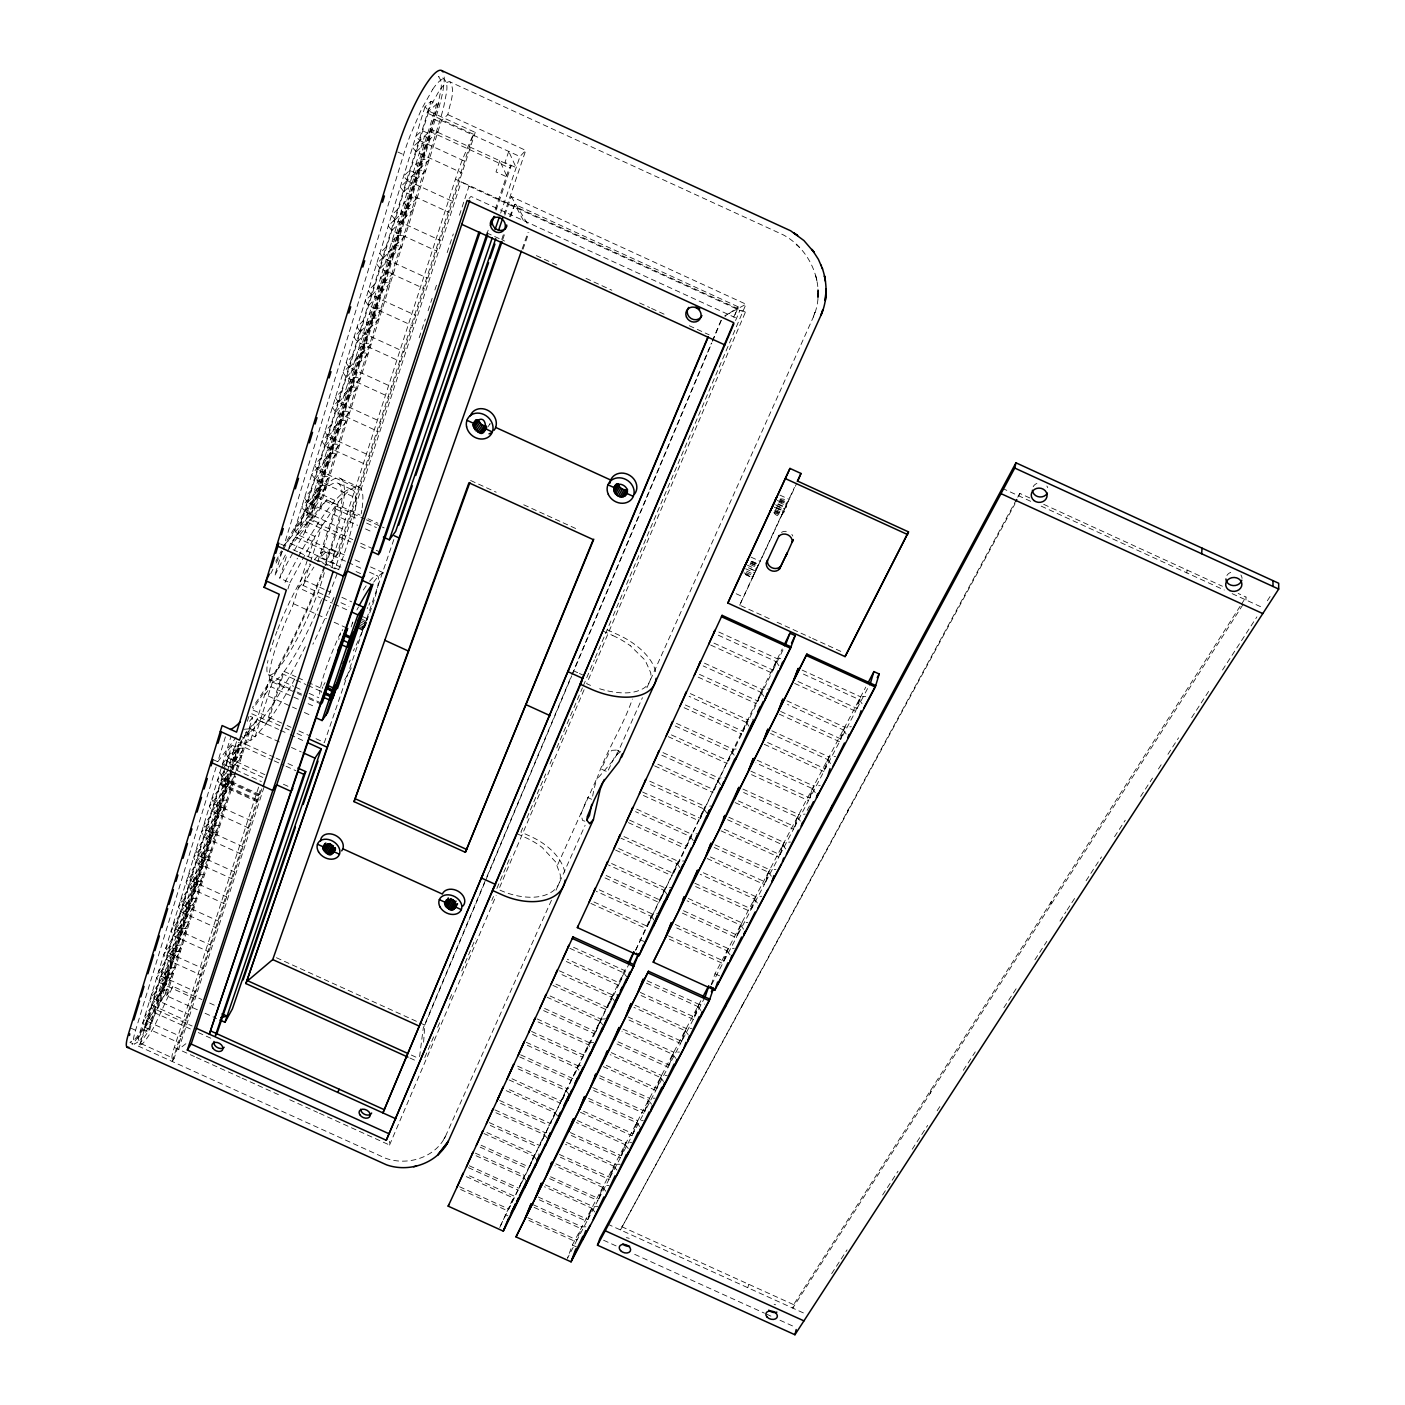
<?xml version="1.0" encoding="UTF-8"?>
<svg xmlns="http://www.w3.org/2000/svg" width="1405" height="1405" viewBox="0 0 1405 1405"><rect width="100%" height="100%" fill="white"/><g stroke="black" fill="none" stroke-linecap="round" stroke-linejoin="round"><path stroke-width="0.75" stroke-dasharray="5 3.75" d="M319.532 1113.287L389.554 1145.04L389.607 1141.299M1245.954 599.97L1246.024 597.072L1238.156 593.454M423.625 1042.194L424.767 1025.088L485.059 881.813M1186.821 572.871L1187.014 570.026M592.664 796.143C598.354 761.598 621.379 731.987 632.355 699.075M419.586 1056.63L423.291 1027.968L486.077 878.74M1050.764 904.961L1051.221 901.729M321.324 690.997L321.411 692.489M339.026 638.151L338.868 639.626M930.163 1093.389L930.83 1090.017M1029.777 497.967L1019.819 493.401L1016.078 501.848M1240.106 606.293L793.614 1304.648L792.754 1308.108L1243.583 603.658M773.997 512.755C781.847 524.504 794.58 497.335 780.284 498.968M747.811 1287.718L748.742 1284.293M306.817 515.284L424.538 136.267L430.176 138.867L311.84 517.584L306.817 515.284L312.788 508.136L319.743 508.03L441.451 120.549L447.879 114.648C449.354 104.427 456.186 91.22 449.969 81.859A52.881 10.344 -68.1 0 0 438.553 91.905L426.839 112.857L473.38 134.213L475.224 132.404L428.806 111.1L425.03 106.639L431.089 101.283L436.832 103.917L305.816 524.838L300.775 522.537L294.646 529.878L297.684 534.673L338.394 553.236L475.224 132.404M781.268 516.092L787.59 502.323M847.443 812.195L848.339 809.157M235.619 771.731L170.743 978.565A51.054 7.622 -63.7 0 1 166.756 989.752L150.072 1024.649A38.971 5.796 -63.8 0 1 138.814 1041.386L134.195 1044.266L133.493 1038.822A50.685 7.552 -63.8 0 1 135.583 1030.286L217.143 763.828M213.033 759.578L217.775 761.738L225.906 735.166M282.089 551.603L274.678 575.822L280.859 563.616A140.816 24.588 -65.4 0 1 286.462 553.043M280.543 543.998L283.951 545.544L403.586 154.673A68.406 13.506 -68.1 0 1 410.19 135.46L421.447 109.309L432.758 89.253M261.804 788.785L174.08 1058.597L140.254 1043.265L138.006 1038.418L230.701 737.344M287.92 589.029L289.887 582.759L279.753 578.14L286.585 555.959M297.597 551.779L289.061 547.88L290.449 543.401L326.557 499.811L360.119 515.143M294.646 529.878L425.03 106.639M780.636 711.439L840.998 738.995L855.61 711.246L859.21 699.585L800.727 672.872M798.022 681.53L857.068 708.489L860.65 696.845L865.708 696.441M138.006 1038.418L143.907 1029.672L231.913 745.194L236.584 747.32L230.28 767.569M300.775 522.537L431.089 101.283M140.254 1043.265L225.503 767.832M226.1 765.901L228.506 758.138L225.836 753.273L231.913 745.194M297.684 534.673L428.806 111.1M232.44 771.661L160.785 1000.992L156.57 999.078L226.679 773.347M227.259 771.45L237.305 739.118M447.879 114.648L525.751 150.388L504.219 213.823M257.519 801.974L220.199 784.991L217.564 780.126L223.623 771.96L228.26 774.067L148.105 1031.569L143.907 1029.672M229.068 775.156L150.054 1028.671L138.34 1046.11L143.011 1043.265A38.971 5.708 -63.8 0 0 154.216 1026.546L172.885 986.363L201.934 999.552M230.244 771.363L238.569 744.632L272.219 759.947M156.57 999.078L162.365 990.543L231.123 769.694M231.772 767.604L239.605 742.507M312.788 508.136L433.952 119.162A68.915 13.927 -68.1 0 0 438.571 102.231C439.361 94.24 444.296 83.457 438.536 76.608A52.881 10.643 -68.2 0 0 435.936 76.976M190.395 1028.969L154.971 1012.9L156.921 1010.019L231.649 770.555M496.088 210.206L511.104 165.948L431.704 129.506L309.838 519.99L352.831 539.608M241.467 740.154L167.617 976.668A47.19 7.13 -63.7 0 1 132.052 1044.53M247.333 721.309L249.3 715.04M315.317 499.688L317.249 497.37L437.412 112.488A63.875 12.838 -68.1 0 0 443.822 74.325M233.037 769.764L241.941 741.225M244.523 736.659L246.332 732.023M313.824 515.178C303.585 536.517 289.518 556.327 279.753 578.14M236.268 769.641L252.654 717.411L248.07 715.321M287.41 551.322A140.816 24.588 -65.4 0 1 306.553 518.849L321.552 497.774L439.502 121.708A68.915 13.734 -68.1 0 0 444.156 104.795C445.122 95.839 452.445 79.084 438.536 76.608M197.35 1009.756L166.528 995.776L235.566 775.999M237.463 769.993L250.406 728.774L279.753 742.139M767.604 742.525L825.262 768.851L839.575 741.7L843.263 729.898L787.538 704.449M840.998 738.995L844.686 727.21L851.342 726.701M310.54 561.754L322.325 524.504L312.332 519.938L326.487 500.022L336.357 504.535L314.931 536.447L292.574 606.117A72.902 12.171 -65.4 0 0 269.567 679.019L250.476 740.734L244.417 743.561L240.308 741.717M294.172 679.159L282.335 673.768L281.65 674.646A72.902 12.171 -65.4 0 1 273.536 681.811L272.447 682.022L255.095 736.782L250.476 740.734L241.116 736.483M322.974 594.526L303.041 585.428L309.873 563.827M750.85 771.134L809.877 798.075L823.874 771.486L827.668 759.561L770.555 733.498M825.262 768.851L829.055 756.944L835.624 756.47M266.406 723.68L257.238 719.501L245.805 732.549L255.095 736.782L266.406 723.68L282.335 673.768M317.776 561.438L336.357 504.535M251.776 713.775L268.25 721.274L284.179 671.432A72.902 12.171 -65.4 0 0 316.441 612.159M332.124 567.216A72.902 12.171 -65.4 0 0 320.481 557.838L338.342 501.989L318.619 492.979L313.28 499.706A140.816 24.921 -65.4 0 0 282.352 549.021M748.444 567.778L755.609 571.062L757.752 566.285L758.56 564.318L751.412 561.052M741.348 1007.473L742.384 1004.259M738.345 800.92L794.809 826.684L808.507 800.657L812.389 788.609L755.872 762.827M809.877 798.075L813.741 786.045L820.239 785.606M258.608 787.099L174.202 1047.796A50.668 6.604 -64 0 0 171.937 1056.244L172.183 1061.46L174.08 1058.597M172.218 1061.477L261.014 787.959M264.035 787.169L178.611 1049.377L186.25 1043.423M745.265 574.505L752.413 577.771L794.492 487.342M724.295 829.284L780.038 854.697L793.474 829.213L797.443 817.06L743.614 792.508M794.809 826.684L798.76 814.531L805.17 814.127M419.199 337.744L421.254 331.527M421.939 329.455L425.346 319.076M428.068 310.768L432.16 298.299M434.883 290.01L437.622 281.703M447.159 252.637L453.306 233.95M459.435 215.264L468.989 186.198L461.226 181.842L335.128 568.902L299.3 552.551M710.403 856.98L765.585 882.129L778.739 857.173L782.778 844.914L727.544 819.73M780.038 854.697L784.078 842.438L790.4 842.069M694.843 883.236L751.429 909.017L764.302 884.57L768.43 872.206L713.74 847.285M765.585 882.129L769.712 869.783L775.946 869.449M751.429 909.017L755.609 896.583L761.791 896.267M351.162 626.893L353.059 621.256M683.462 910.739L737.555 935.361L750.165 911.388L754.362 898.954L700.217 874.279M486.762 234.372L488.185 230.227M495.227 209.433L509.312 167.845L511.104 165.948M668.552 935.958L723.944 961.178L736.325 937.697L740.576 925.157L687.098 900.816M737.555 935.361L741.805 922.839L747.899 922.541M500.672 213.121L519.938 156.552L525.751 150.388M393.839 539.52L324.379 742.507L312.613 737.151M504.852 215.123L511.209 196.542L745.985 304.218L625.172 587.553M501.726 239.465L503.851 233.248M509.558 216.669L514.845 204.375L738.345 306.887L734.06 316.95M711.633 984.571L722.75 963.461L727.07 950.851L674.119 926.756M723.944 961.178L728.264 948.586L734.288 948.322M502.727 239.57L504.869 233.37M510.559 216.809L514.845 204.375L524.715 222.991M711.246 984.677L714.987 973.823L865.761 687.133M628.105 1016.957L681.724 1041.333L693.332 1019.292L697.793 1006.524L646.107 983.008M640.294 992.439L694.492 1017.097L698.935 1004.347L704.801 1004.136M1016.676 499.179L620.466 1229.955L1015.042 503.763M522.116 249.071L527.929 232.51M523.029 249.194L528.86 232.633M681.724 1041.333L686.237 1028.513L692.033 1028.32M618.077 1041.843L669.202 1065.095L680.6 1043.476L685.113 1030.655L633.918 1007.367M606.275 1065.394L656.925 1088.401L668.095 1067.203L672.661 1054.312L621.958 1031.252M669.202 1065.095L673.768 1052.205L679.493 1052.046M592.752 1087.611L644.877 1111.285L655.836 1090.473L660.455 1077.53L610.209 1054.698M656.925 1088.401L661.527 1075.475L667.199 1075.334M583.461 1111.215L633.04 1133.73L643.806 1113.304L648.46 1100.326L598.829 1077.775M644.877 1111.285L649.531 1098.306L655.134 1098.183M570.342 1132.588L621.432 1155.771L632.004 1135.732L636.693 1122.7L587.518 1100.361M633.04 1133.73L637.747 1120.716L643.279 1120.61M621.432 1155.771L626.173 1142.704L631.653 1142.634M559.401 1154.436L610.033 1177.408L614.81 1164.306L620.237 1164.253M610.033 1177.408L620.413 1157.72L625.155 1144.654L576.419 1122.542M550.602 1176.775L598.846 1198.658L603.658 1185.521L609.015 1185.486M598.846 1198.658L609.032 1179.339L613.809 1166.22L565.513 1144.302M527.823 1217.714L577.051 1240.018L586.869 1221.384L591.733 1208.212L544.438 1186.751M538.185 1197.007L587.852 1219.522L592.699 1206.368L598.003 1206.333M587.852 1219.522L597.845 1200.537L602.675 1187.401L554.957 1165.746M369.849 602.78L368.918 605.151M700.849 1000.694L572.362 1245.041L567.444 1258.265L576.085 1241.844L581.933 1226.828L587.185 1226.828M357.924 628.105L362.595 630.23L364.439 627.403L367.021 621.572L362.332 619.429M699.462 674.365L757.91 701.06L771.714 672.925L776.034 661.597L717.516 634.849M713.986 643.139L773.084 670.132L777.404 658.805L780.723 658.524M685.359 704.994L743.069 731.338L756.575 703.8L760.983 692.314L703.202 665.935M757.91 701.06L762.318 689.592L768.886 689.047M557.715 864.637L595.966 780.337L614.319 759.016L617.111 753.87L616.777 750.042L611.983 750.34L608.98 752.992L601.2 769.009L607.452 771.854M671.432 734.903L728.545 760.966L741.752 734.007L746.248 722.398L689.082 696.3M743.069 731.338L747.548 719.729L754.046 719.22M657.803 764.197L714.32 789.979L733.094 749.234L739.504 748.76M642.594 792.034L700.393 818.377L718.939 778.124L725.261 777.685M629.528 820.134L686.746 846.196L703.852 808.929L648.548 783.709M700.393 818.377L705.082 806.417L711.334 806.013M618.692 848.55L673.381 873.453L685.535 848.673L690.294 836.59L635.552 811.651M686.746 846.196L691.488 834.149L697.67 833.762M606.152 875.526L660.28 900.166L677.017 863.706L620.887 838.135M673.381 873.453L678.194 861.3L684.288 860.949M593.981 902.01L647.442 926.352L663.985 890.278L608.488 865.006M660.28 900.166L665.145 887.925L671.169 887.609M635.569 950.237L782.234 648.952M635.798 950.061L651.235 916.323L596.264 891.314M647.442 926.352L652.359 914.023L658.313 913.724M555.923 984.115L607.592 1007.613L618.551 985.274L624.663 970.556L572.889 947.005M544.596 1008.456L595.773 1031.709L600.883 1019.082L606.556 1018.888M595.773 1031.709L611.596 997.216L560.367 973.928M607.592 1007.613L612.65 995.056L618.393 994.828M520.658 1054.856L572.801 1078.548L589.327 1042.668L594.947 1042.492M531.529 1031.428L584.181 1055.348L594.719 1033.852L599.847 1021.207L547.142 997.251M499.548 1100.449L550.69 1123.649L565.881 1090.526L516.671 1068.186M562.386 1099.483L566.865 1088.524L572.344 1088.383M562.562 1099.43L577.999 1065.798L583.532 1065.657M481.072 1145.233L529.351 1167.133L545.21 1132.711L550.567 1132.623M489.256 1122.595L539.924 1145.602L555.941 1110.811L507.135 1088.664M459.54 1186.751L508.786 1209.073L518.059 1190.176L524.328 1175.335L474.978 1152.961M469.288 1165.764L518.989 1188.296L528.421 1169.048L533.742 1156.122L484.005 1133.554M529.351 1167.133L534.673 1154.225L539.977 1154.155M500.496 1225.704L626.472 966.851M499.723 1227.566L514.16 1196.094L467.198 1174.808M339.922 635.464L340.59 633.901M322.202 688.415L322.834 686.887M350.284 659.981L349.23 662.387M486.92 876.72L570.974 676.964M571.817 674.944L711.404 343.189M712.247 341.169L721.626 318.917M485.902 879.793L571.677 675.981M572.52 673.961L711.808 343.013M712.651 340.993L721.994 318.795M733.709 317.108L738.345 306.887L724.962 316.511M735.588 320.516L739.873 310.417L745.405 312.156L586.675 683.691L587.694 684.147A57.956 31.823 23.3 0 0 590.996 685.587M424.784 1057.561L430.791 1043.458M431.651 1041.456L434.233 1035.415M437.658 1027.354L440.239 1021.312M449.688 999.166L452.252 993.124M461.701 970.978L475.434 938.751M491.75 900.5L493.471 896.46M496.896 888.417L510.647 856.189M522.642 828.019L520.939 832.023L531.09 836.642A51.177 32.456 23 0 1 565.249 875.807M526.928 818.009L545.702 773.944M549.97 763.934L552.534 757.927M556.802 747.917L559.366 741.91M560.226 739.908L582.425 687.835M583.286 685.833L594.385 659.788M595.228 657.786L612.334 617.691M613.177 615.689L624.329 589.573M389.554 1145.04L496.141 895.6M584.094 689.732L498.705 889.576L499.653 889.997A53.864 34.054 22.9 0 0 518.445 896.021C529.685 898.041 542.348 898.181 552.235 891.648A42.624 27.046 23.1 0 0 560.244 874.648L555.555 861.862L542.225 847.531A54.18 34.458 22.9 0 0 526.014 837.784L516.794 833.587M769.22 618.639L739.697 605.151L755.363 571.045L748.25 567.796M551.48 900.219L445.403 1136.469C434.935 1157.931 407.187 1166.097 385.497 1158.212L138.34 1046.11M555.976 890.208L585.112 825.315M616.567 755.275L642.436 697.67M646.897 687.748L813.214 317.337C826.649 287.375 811.686 249.985 783.182 234.828L449.969 81.859M340.519 632.83L339.343 635.359A67.668 9.677 -65.4 0 0 319.655 694.193M752.413 577.771L758.56 564.318M739.697 605.151L796.811 483.127M608.312 770.081L615.162 755.82L620.308 751.921M629.633 962.671L619.64 983.043L567.321 959.264M773.084 670.132L785.694 644.403M289.887 582.759L314.931 536.447L304.885 531.863L438.817 102.144L426.839 112.857M323.554 685.324L325.047 682.549M444.454 1138.261L445.403 1136.469L442.154 1141.826M694.492 1017.097L705.082 996.988M857.068 708.489L870.433 683.129M807.137 810.404L810.088 804.819M356.87 609.981L358.486 606.96M1017.729 497.247L1019.819 493.401M303.041 585.428L305.517 580.915A72.902 12.171 -65.4 0 1 313.895 567.076M367.179 608.541L367.741 607.54M342.082 630.81L342.82 629.528M1241.3 604.449L1246.024 597.072M831.672 1273.65L847.075 1249.87M882.621 1194.953L898.023 1171.173M912.249 1149.202L927.651 1125.405M937.135 1110.775L941.877 1103.452M963.321 1070.311L975.246 1051.888M1003.873 1007.666L1017.009 987.399M1034.888 959.773L1046.83 941.35M1059.95 921.083L1065.903 911.88M1067.098 910.036L1075.405 897.215M1086.083 880.724L1101.502 856.91M1114.551 836.748L1125.229 820.257M1140.649 796.442L1152.504 778.107M1158.44 768.957L1163.182 761.615M1167.924 754.292L1178.602 737.801M1191.651 717.639L1210.636 688.327M1222.508 670.009L1256.913 616.865M1267.363 600.725L1271.894 593.735M145.137 1027.441L153.022 1015.797L148.79 1013.883L142.871 1022.594L145.137 1027.441L179.19 1042.879M166.528 995.776L172.885 986.363M147.068 1021.242L154.936 1009.615L150.704 1007.684L144.785 1016.395L147.068 1021.242L181.192 1036.732M158.835 1003.855L168.46 989.629L162.365 990.543M152.056 1005.155L159.942 993.546L155.674 991.614L149.738 1000.29L152.056 1005.155L186.391 1020.733M163.841 987.803L173.5 973.63L167.353 974.526L161.557 983.026L165.79 984.94M154.006 998.832L161.909 987.258L157.623 985.309L151.687 993.967L154.006 998.832L188.428 1014.463M165.808 981.515L175.467 967.36L169.32 968.256L163.507 976.738L167.757 978.67M159.081 982.446L166.984 970.89L162.681 968.941L156.745 977.581L159.081 982.446L193.732 998.165M170.901 965.182L180.578 951.08L174.396 951.958L168.582 960.405M161.066 976.018L168.986 964.497L164.666 962.53L158.712 971.154L161.066 976.018L195.804 991.79M172.903 958.79L182.58 944.704L176.38 945.565L170.567 954.013L174.852 955.962M166.229 959.334L174.167 947.848L169.829 945.881L163.858 954.469L166.229 959.334L201.196 975.193M178.084 942.158L187.778 928.143L181.561 928.968L175.73 937.381L180.033 939.348M168.249 952.783L176.187 941.315L171.849 939.348L165.878 947.918L168.249 952.783L203.304 968.695M180.121 935.66L189.816 921.645L183.581 922.47L177.75 930.865L182.07 932.832M175.572 929.126L183.546 917.728L179.155 915.744L173.166 924.262L175.572 929.126L210.943 945.196M187.48 912.091L197.192 898.181L190.922 898.972L185.074 907.314L189.429 909.298M173.518 935.8L181.473 924.367L177.1 922.383L171.111 930.918L173.518 935.8L208.801 951.817M185.407 918.73L195.119 904.785L188.85 905.593L183.001 913.935L187.357 915.919M180.929 911.827L188.902 900.465L184.494 898.462L178.505 906.945L180.929 911.827L216.546 927.985M192.854 894.862L202.583 881.005L196.279 881.778L190.413 890.068L194.821 892.07M183.036 905.031L191.01 893.703L186.584 891.701L180.595 900.166L183.036 905.031L218.741 921.241M194.961 888.101L204.691 874.279L198.386 875.034L192.52 883.323L196.928 885.326M190.641 880.496L198.632 869.238L194.153 867.201L188.147 875.614L190.641 880.496L226.662 896.864M202.583 863.671L212.348 849.937L205.991 850.657L200.107 858.894L204.55 860.914M188.498 887.398L196.489 876.123L192.028 874.103L186.022 882.533L188.498 887.398L224.431 903.731M200.441 870.556L210.188 856.787L203.848 857.524L197.965 865.761L202.408 867.781M196.191 862.512L204.199 851.325L199.703 849.287L193.679 857.647L196.191 862.512L232.475 879.003M208.168 845.792L217.933 832.129L211.54 832.814L205.657 840.998L210.135 843.035M198.386 855.469L206.394 844.3L201.881 842.262L195.857 850.605L198.386 855.469L234.74 872.013M210.346 838.785L220.128 825.157L213.718 825.824L207.835 833.99L212.331 836.045M204.041 837.169L212.067 826.052L207.519 823.997L201.495 832.304L204.041 837.169L240.659 853.819M216.036 820.573L225.836 807.014L219.391 807.664L213.49 815.778L218.003 817.833M206.272 829.986L214.298 818.904L209.749 816.832L203.707 825.121L206.272 829.986L242.977 846.688M218.267 813.425L228.067 799.902L221.621 800.534L215.703 808.648L220.234 810.703M212.05 811.335L220.076 800.306L215.492 798.233L209.45 806.47L212.05 811.335L249.001 828.142M224.062 794.861L233.862 781.426L227.382 782.023L221.481 790.084L226.029 792.157M214.315 804.011L222.359 793.017L217.757 790.927L211.698 799.146L214.315 804.011L251.372 820.871M226.328 787.59L236.145 774.173L229.647 774.77L223.729 782.813L228.312 784.886M487.746 427.05L490.222 423.678L487.658 425.522M220.199 784.991L228.26 774.067M259.925 794.563L222.499 777.527L228.26 769.747M234.547 761.247L244.382 747.969L237.831 748.514L231.913 756.47L236.532 758.577M222.903 768.588L225.924 764.531L230.561 766.638M221.34 767.745L238.569 744.632M242.556 739.311L257.185 719.694L278.559 729.423M222.534 763.899L238.534 742.472M217.775 761.738L236.093 737.362M338.394 553.236L331.457 562.105L455.659 178.54A68.371 11.82 -67.7 0 1 462.473 159.432L473.38 134.213L336.427 555.765L295.63 537.149M252.654 717.411L247.227 724.032M289.061 547.88L306.448 526.84M283.951 545.544L308.064 516.566M304.797 511.683L312.946 501.971L307.853 499.653L301.724 506.906L304.797 511.683L345.823 530.405M316.95 497.177L326.856 485.375L319.883 485.428L313.895 492.488L318.953 494.806M307.59 502.656L315.739 492.997L310.628 490.679L304.499 497.897L307.59 502.656L357.537 525.277M319.743 488.238L329.648 476.488L322.658 476.506L316.687 483.548L321.745 485.867M314.861 479.193L322.992 469.656L317.864 467.303L311.734 474.416L314.861 479.193L356.308 498.125M327.014 464.95L336.919 453.341L329.876 453.323L323.905 460.278L329.016 462.596M317.706 469.973L325.855 460.489L320.691 458.135L314.579 465.213L317.706 469.973L359.294 488.958M329.876 455.8L339.764 444.261L332.722 444.226L326.75 451.128L331.861 453.481M325.135 445.982L333.284 436.621L328.085 434.25L321.956 441.24L325.135 445.982L367.039 465.125M337.305 432.02L347.193 420.639L340.098 420.552L334.127 427.366L339.29 429.719M328.05 436.569L336.199 427.261L330.983 424.89L324.854 431.827L328.05 436.569L370.077 455.764M340.203 422.677L350.108 411.366L342.996 411.261L337.024 418.023L342.205 420.394M335.637 412.051L343.786 402.884L338.535 400.478L332.405 407.327L335.637 412.051L377.998 431.405M347.79 398.37L357.695 387.236L350.548 387.06L344.576 393.734L349.792 396.122M338.623 402.427L346.754 393.312L341.485 390.906L335.374 397.703L338.623 402.427L381.106 421.851M350.776 388.816L360.664 377.752L353.498 377.576L347.544 384.197L352.778 386.586M346.385 377.365L354.517 368.391L349.213 365.967L343.083 372.659L346.385 377.365L389.203 396.948M358.521 363.983L368.409 353.094L361.208 352.848L355.254 359.364L360.523 361.788M349.424 367.513L357.555 358.609L352.234 356.185L346.104 362.824L349.424 367.513L392.381 387.165M361.577 354.218L371.447 343.417L364.246 343.154L358.275 349.617L363.561 352.04M357.362 341.889L365.493 333.143L360.119 330.684L354.007 337.218L357.362 341.889L400.671 361.7M369.497 328.823L379.368 318.215L372.114 317.899L366.161 324.239L371.482 326.68M360.47 331.826L368.602 323.132L363.21 320.674L357.098 327.154L360.47 331.826L403.92 351.707M372.606 318.865L382.476 308.31L375.205 307.976L369.252 314.281L374.608 316.722M469.059 198.456L470.974 196.454L736.29 318.11M368.584 305.605L376.716 297.087L371.289 294.611L365.159 300.969L368.584 305.605L412.385 325.661M380.72 292.89L390.572 282.546L383.266 282.142L377.313 288.341L382.704 290.8M371.781 295.313L379.894 286.866L374.45 284.372L368.338 290.677L371.781 295.313L415.722 315.423M383.899 282.686L393.751 272.43L386.428 272.008L380.474 278.155L385.883 280.631M380.07 268.495L388.184 260.224L382.687 257.712L376.593 263.877L380.07 268.495L424.38 288.78M392.188 256.132L402.023 246.086L394.665 245.594L388.711 251.618L394.173 254.112M383.337 257.958L391.433 249.756L385.936 247.227L379.842 253.357L383.337 257.958L427.787 278.313M395.437 245.699L405.272 235.741L397.896 235.232L391.96 241.186L397.422 243.697M391.837 230.525L399.933 222.499L394.366 219.953L388.272 225.942L391.837 230.525L436.639 251.056M403.92 218.548L413.737 208.801L406.308 208.221L400.39 214.052L405.905 216.581M395.174 219.742L403.253 211.786L397.685 209.24L391.591 215.176L395.174 219.742L440.134 240.343M407.239 207.87L417.057 198.228L409.628 197.613L403.692 203.391L409.224 205.92M403.867 191.66L411.946 183.897L406.326 181.315L400.249 187.111L403.867 191.66L449.196 212.436M415.915 180.068L425.715 170.655L418.233 169.987L407.274 180.613L403.639 176.082L409.716 170.356L415.353 172.938M419.322 169.144L429.122 159.836L421.623 159.134L415.704 164.701L421.307 167.265M416.179 151.863L424.24 144.381L418.55 141.782L412.49 147.349L416.179 151.863L462.052 172.903M428.209 140.693L437.974 131.631L430.439 130.858M427.735 133.159L422.027 130.542L415.968 136.057L419.674 140.553L431.704 129.506M724.769 315.739L745.985 304.218M584.902 821.205L582.531 820.397L581.003 813.917L587.641 797.46L592.436 799.656M243.838 729.283L250.406 728.774M607.803 690.944C619.394 693.332 632.443 694.544 643.174 688.591A45.891 25.29 23.5 0 0 650.708 672.714L645.123 660.21L630.371 645.756M639.819 939.611L644.561 941.666M714.987 973.823L719.729 975.878M291.485 747.478L301.267 751.921M599.32 889.874L652.359 914.023M675.261 924.455L728.264 948.586M274.133 757.242L240.571 741.963L232.229 768.676L242.064 755.346L235.531 755.908L229.612 763.881L234.214 765.988M276.118 758.156L280.069 759.947M287.972 763.547L295.858 767.13M590.908 903.45L646.3 928.67M669.377 939.172L722.75 963.461M274.186 760.843L284.091 765.356M286.058 766.252L295.963 770.748M228.506 758.138L266.195 775.279M283.406 784.236L289.079 786.818M226.468 760.878L264.228 778.054M224.431 764.759L232.036 768.219M235.935 769.993L261.365 781.566M222.218 778.475L259.626 795.493M221.92 779.406L259.328 796.407M220.778 783.129L258.116 800.112M220.48 784.06L257.818 801.043M647.213 980.813L698.935 1004.347M569.868 948.322L623.574 972.769L627.069 977.213M566.285 961.494L618.551 985.274M641.119 995.53L693.332 1019.292M559.418 970.837L612.65 995.056M635.007 1005.207L686.237 1028.513M552.903 985.414L606.521 1009.791M629.019 1020.012L680.6 1043.476M550.093 995.987L600.883 1019.082M623.012 1029.145L673.768 1052.205M543.595 1010.599L594.719 1033.852M617.006 1043.968L668.095 1067.203M537.079 1018.906L589.327 1042.668M611.245 1052.626L661.527 1075.475M538.027 1021.909L588.309 1044.758L591.733 1049.008M532.495 1034.431L583.145 1057.438M603.272 1066.588L655.836 1090.473M526.295 1042.317L577.999 1065.798M599.847 1075.738L649.531 1098.306M527.314 1045.285L576.981 1067.853L580.388 1072.05M519.692 1056.929L571.8 1080.603M593.665 1090.526L643.806 1113.304M517.602 1066.149L566.865 1088.524M588.519 1098.359L637.747 1120.716M276.434 957.718L424.767 1025.088M512.017 1078.777L561.649 1101.309M509.084 1079.918L560.648 1103.329M580.476 1112.321L632.004 1135.732M577.402 1120.558L626.173 1142.704M506.204 1090.649L554.975 1112.795L558.329 1116.887M411.331 1055.05L417.32 1057.772M409.926 1058.035L416.038 1060.793M500.584 1103.329L549.706 1125.633M571.308 1135.451L620.413 1157.72M494.911 1109.88L545.21 1132.711M566.478 1142.37L614.81 1164.306M495.93 1112.725L544.262 1134.66L547.599 1138.682M170.743 978.565L166.58 976.686A51.054 7.728 -63.7 0 1 162.611 987.873L145.909 1022.77A38.971 5.883 -63.7 0 1 134.617 1039.472L129.945 1042.334L134.195 1044.266M490.292 1125.44L538.976 1147.534M560.384 1157.263L609.032 1179.339M209.679 1003.065L215.492 1005.699M486.885 1132.535L534.673 1154.225M555.906 1163.849L603.658 1185.521M205.06 1013.251L216.616 1018.502M480.176 1147.165L528.421 1169.048M549.636 1178.672L597.845 1200.537M545.368 1184.889L592.699 1206.368M156.921 1010.019L192.116 1026.001M476.084 1155.753L523.398 1177.214L526.699 1181.131M198.263 1032.552L212.032 1038.787M621.625 1226.635L793.614 1304.648M607.592 1224.106L805.592 1313.921M468.409 1167.643L518.059 1190.176M539.239 1199.782L586.869 1221.384M533.057 1204.665L581.933 1226.828M466.337 1176.652L513.247 1197.938M534.093 1207.387L580.985 1228.637M603.57 1240.229L616.918 1246.288M634.674 1254.331L764.443 1313.183M766.392 1314.079L772.206 1316.713M779.986 1320.243L795.212 1327.145M174.325 1047.445L194.487 1056.578M196.472 1057.491L210.364 1063.778M212.348 1064.691L240.132 1077.284M242.117 1078.179L256.009 1084.484M257.993 1085.38L271.885 1091.685M273.87 1092.581L279.823 1095.285M289.764 1099.781L317.548 1112.391M131.297 1028.337L135.583 1030.286M460.647 1189.491L507.89 1210.917M528.877 1220.436L576.085 1241.844M505.115 1214.552L507.908 1215.834M572.362 1245.041L576.559 1246.955M751.289 561.298L758.489 564.547M750.955 561.965L758.085 565.231M750.586 563.001L757.752 566.285M750.375 563.106L757.576 566.303M749.971 564.406L757.137 567.673M747.442 565.214L756.399 569.306M745.598 568.762L754.801 572.801M746.722 571.15L753.853 574.399M746.108 572.538L753.379 575.822M743.93 572.801L752.869 576.893M745.352 574.276L752.536 577.56M736.15 593.735L743.192 596.949M470.605 480.492L496.193 492.189M523.749 504.781L545.403 514.687M547.37 515.582L561.157 521.87M563.124 522.783L576.911 529.07M777.106 622.239L810.58 637.554M812.547 638.45L826.333 644.755M828.3 645.65L842.087 651.955M718.816 632.039L777.404 658.805M802.115 670.097L860.65 696.845M710.702 645.071L771.714 672.925M794.65 683.41L855.61 711.246M340.73 478.771L359.733 487.447M338.587 483.531L352.848 490.046M704.485 663.178L762.318 689.592M786.905 700.832L844.686 727.21M368.022 518.744L377.892 523.257M316.617 495.508L321.552 497.774M317.249 497.37L332.019 504.114M336.937 506.362L364.492 518.937M366.459 519.832L384.162 527.911M607.188 629.756L618.095 634.726A55.094 30.348 23.4 0 1 656.03 674.084M335.04 508.698L358.697 519.499M366.582 523.099L376.435 527.595M602.903 631.003L612.826 635.534M698.162 677.14L756.575 703.8M779.266 714.162L839.575 741.7M365.493 528.912L373.431 532.548M360.628 543.173L374.31 549.425M376.259 550.303L380.175 552.095M690.329 693.613L747.548 719.729M771.872 730.828L829.055 756.944M307.836 522.414L350.899 542.067M360.699 546.545L368.532 550.11M684.095 707.698L741.752 734.007M764.285 744.299L823.874 771.486M331.896 549.285L347.369 556.345M355.096 559.875L362.841 563.405M370.569 566.935L384.109 573.117M325.012 551.866L346.28 561.578M348.212 562.457L361.752 568.639M369.48 572.169L377.225 575.699M356.062 571.554L361.155 573.872M574.311 671.151L577.701 672.696M579.404 673.469L584.48 675.787M290.449 543.401L336.585 564.459M320.481 557.838L342.153 567.743M676.472 723.399L733.094 749.234M757.172 760.21L813.741 786.045M318.514 560.455L340.221 570.36M675.243 726.034L731.812 751.851L735.5 756.909M668.236 736.659L727.263 763.582M751.499 774.647L808.507 800.657M324.239 589.327L304.639 580.37L298.703 587.852L320.41 597.757M326.206 590.223L334.056 593.788M341.889 597.371L351.689 601.849M324.959 595.439L332.95 599.074M340.923 602.71L348.897 606.345M663.019 752.623L718.939 778.124M742.894 789.048L798.76 814.531M362.718 616.619L367.407 618.762M322.377 598.653L332.247 603.149M334.232 604.062L348.036 610.35M661.825 755.205L717.692 780.688L721.345 785.658M361.823 620.834L366.494 622.959M361.19 622.327L365.862 624.47M360.488 623.855L365.159 625.98M359.768 625.278L364.439 627.403M359.065 626.507L363.737 628.65M358.433 627.473L363.105 629.616M654.642 765.901L713.055 792.543M735.114 802.589L793.474 829.213M616.777 750.042L620.237 751.622M293.68 603.799L326.452 618.744M334.162 622.257L347.65 628.404M649.725 781.18L705.082 806.417M728.791 817.236L784.078 842.438M643.402 795.476L699.146 820.889M721.046 830.864L778.739 857.173M636.711 809.175L691.488 834.149M714.969 844.844L769.712 869.783M628.386 822.628L685.535 848.673M707.207 858.543L764.302 884.57M284.179 671.432L295.981 676.824M297.948 677.719L305.833 681.302M307.8 682.198L321.569 688.468M296.139 680.073L305.991 684.551M307.976 685.464L321.78 691.752M623.943 836.59L678.194 861.3M703.361 872.768L755.609 896.583M268.425 674.822L293.61 686.29M295.542 687.168L301.355 689.82M309.1 693.35L318.777 697.758M269.76 679.598L295.085 691.137M297.035 692.033L306.764 696.459M308.714 697.354L322.342 703.554M272.447 682.022L295.594 692.56M297.526 693.438L301.373 695.194M309.1 698.707L322.588 704.871M298.334 699.198L270.954 686.729L265.036 694.562L296.525 708.91M308.117 703.659L315.932 707.224M615.618 850.095L672.187 875.877M695.598 886.537L750.165 911.388M304.393 712.493L312.261 716.076M611.579 863.531L665.145 887.925M688.274 898.462L741.805 922.839M253.093 710.052L264.878 715.426M269.444 717.498L285.145 724.646M287.112 725.542L291.028 727.333M298.879 730.899L310.646 736.255M267.547 720.08L283.266 727.246M285.233 728.141L289.167 729.933M297.035 733.498L304.885 737.081M280.491 730.301L288.271 733.849M290.22 734.727L303.814 740.927M605.028 877.914L659.121 902.537M682.409 913.145L736.325 937.697M441.451 120.549L519.938 156.552M433.952 119.162L439.502 121.708M429.719 131.332L509.312 167.845M419.674 140.553L465.705 161.663M397.808 152.021L403.586 154.673M455.448 179.19L745.405 312.156M468.989 186.198L739.873 310.417M412.315 175.607L417.9 178.172M407.274 180.613L452.761 201.477M486.692 232.861L504.571 241.045M536.359 255.622L558.207 265.633M586.008 278.383L611.842 290.22M639.644 302.971L649.584 307.519M651.569 308.433L665.461 314.808M689.293 325.732L709.156 334.829M1043.704 504.342L1222.42 586.254M1002.292 488.308L1031.2 501.55M1041.175 506.116L1224.264 590.03M1232.15 593.648L1262.832 607.698M779.828 495.069L788.925 499.232M780.126 499.267L787.538 502.481M779.775 500.022L787.046 503.359M779.512 500.83L786.818 504.167M777.281 500.496L786.501 504.5M778.897 502.217L786.203 505.572M778.142 503.868L785.465 507.205M777.755 504.307L785.026 507.627M775.507 504.817L784.657 508.996M776.947 506.081L784.201 509.418M776.508 507.451L783.832 510.788M776.14 507.855L783.41 511.192M774.19 507.205L783.252 511.35M775.402 509.488L782.673 512.825M775.051 510.595L782.357 513.931M774.787 510.893L782.041 514.212M774.506 511.736L781.812 515.073M774.05 512.579L781.443 515.811M751.008 557.118L759.929 561.192M533.742 1156.122L537.061 1160.109M591.733 1208.212L594.965 1212.111M602.675 1187.401L605.924 1191.352M613.809 1166.22L617.076 1170.225M565.881 1090.526L569.253 1094.671M625.155 1144.654L628.439 1148.71M636.693 1122.7L640.013 1126.81M648.46 1100.326L651.797 1104.506M599.847 1021.207L603.289 1025.527M660.455 1077.53L663.81 1081.762M611.596 997.216L615.056 1001.607M672.661 1054.312L676.033 1058.615M685.113 1030.655L688.503 1035.011M697.793 1006.524L701.2 1010.95M651.235 916.323L654.765 920.942M663.985 890.278L667.551 894.967M727.07 950.851L730.53 955.435M677.017 863.706L680.6 868.466M740.576 925.157L744.07 929.811M690.294 836.59L693.894 841.419M754.362 898.954L757.875 903.661M703.852 808.929L707.47 813.829M768.43 872.206L771.96 877.001M782.778 844.914L786.326 849.779M797.443 817.06L801.008 821.995M746.248 722.398L749.936 727.544M812.389 788.609L815.989 793.632M760.983 692.314L764.706 697.547M827.668 759.561L831.286 764.671M776.034 661.597L779.793 666.918M843.263 729.898L846.916 735.096M859.21 699.585L862.863 704.871M511.209 196.542L528.052 224.747M219.865 772.662L222.499 777.527M283.424 549.39A135.583 23.99 -65.4 0 1 339.922 513.299A135.583 23.99 -65.4 0 1 252.373 707.505M270.743 573.644A135.583 23.99 -65.4 0 1 273.413 568.34M276.082 563.106A135.583 23.99 -65.4 0 1 282.37 551.304M612.826 635.534A58.343 32.245 23.3 0 1 630.371 645.756M604.449 690.136A57.956 31.823 23.3 0 1 597.705 688.116M432.758 89.235A52.881 10.485 -68.1 0 1 444.261 79.207M362.595 630.23A6.428 0.896 -65.5 0 1 362.771 627.262A6.428 0.896 -65.5 0 1 366.336 619.921A6.428 0.896 -65.5 0 1 367.39 620.378M369.638 581.249A67.668 9.677 -65.4 0 1 377.155 589.327A67.668 9.677 -65.4 0 1 353.393 650.884M363.333 590.03A67.668 9.677 -65.4 0 1 367.425 584.094M352.831 622.099A6.586 0.948 -65.5 0 1 352.181 623.644M351.268 667.884A72.884 10.239 -65.4 0 1 343.417 682.057M373.677 582.127A72.884 10.239 -65.4 0 1 384.865 573.837M314.299 559.857A67.686 11.468 -65.4 0 1 326.153 564.617M324.309 572.766A67.686 11.468 -65.4 0 1 286.708 656.802A67.686 11.468 -65.4 0 1 268.004 660.438M270.199 651.516A67.686 11.468 -65.4 0 1 271.183 648.179M272.271 644.667A67.686 11.468 -65.4 0 1 274.8 637.255M275.485 635.323A67.686 11.468 -65.4 0 1 276.961 631.372M277.716 629.387A67.686 11.468 -65.4 0 1 310.891 564.406M318.619 492.979A140.816 24.921 -65.4 0 1 325.222 566.057M324.52 567.936A140.816 24.921 -65.4 0 1 253.076 708.717M275.801 561.315A140.816 24.921 -65.4 0 1 281.422 550.742M338.342 501.989A140.816 23.569 -65.4 0 1 362.069 508.487M361.805 510.208A140.816 23.569 -65.4 0 1 361.19 513.844M334.039 597.265A140.816 23.569 -65.4 0 1 329.069 609.032M328.208 610.999A140.816 23.569 -65.4 0 1 312.876 644.245M294.751 679.054A140.816 23.569 -65.4 0 1 268.25 721.274M321.587 599.689A72.902 12.171 -65.4 0 1 317.126 610.595M298.527 556.292A135.583 23.007 -65.4 0 1 351.917 489.572A135.583 23.007 -65.4 0 1 338.535 570.026M337.2 573.626A135.583 23.007 -65.4 0 1 328.454 595.878M305.307 646.739A135.583 23.007 -65.4 0 1 244.628 735.869M285.022 582.337A135.583 23.007 -65.4 0 1 297.491 558.207M781.479 532.39A7.499 6.621 21.9 0 1 788.82 532.073M791.84 534.444A7.499 6.621 21.9 0 1 792.806 536.043M626.261 1237.682A5.883 4.074 20.3 0 1 629.194 1238.42M774.12 1304.297A5.901 4.039 17.2 0 1 775.578 1304.806M1033.184 486.657A7.903 7.113 4.5 0 1 1039.735 482.776M1046.83 486.025A7.903 7.113 4.5 0 1 1047.744 487.711M1226.899 575.453A8.061 6.955 -3.3 0 1 1233.801 571.73M1240.878 574.979A8.061 6.955 -3.3 0 1 1242.038 578.421M818.026 295.735L817.991 297.351L818.114 291.889L818.026 295.735M818.131 293.487L817.921 298.949L817.938 288.025L818.131 293.487M814.935 312.332L813.214 317.337L814.935 312.332M499.759 160.732L496.018 171.919L507.31 177.1L499.759 160.732M508.733 151.424L504.992 162.506L516.162 167.617L508.733 151.424M799.199 247.192L796.284 244.4L799.182 247.21M816.849 280.368L815.655 275.38L816.849 280.368"/><path stroke-width="1.5" d="M1272.983 586.447L1273 580.651M1201.679 553.746L1202.013 548.108M591.716 804.363L589.468 815.444L586.658 820.344M322.764 847.935C337.762 832.34 335.584 869.59 322.764 847.935L325.855 843.07M472.993 424.802C491.135 403.569 487.869 452.252 472.993 424.802L476.752 419.779M330.913 695.37L330.983 696.845L334.759 690.522L336.216 684.92L330.913 695.37L325.17 692.753M444.56 903.327C460.278 888.101 456.888 924.771 444.56 903.327L446.369 899.973M597.476 1245.199L1014.744 468.058L1015.956 462.807L1278.673 583.251L1278.691 589.064L794.931 1334.75L597.476 1245.199L599.847 1238.543L1015.956 462.807M794.931 1334.75L796.196 1329.534M607.908 484.76L614.266 487.676C618.007 479.404 631.67 487.693 626.156 494.859C619.833 501.69 608.822 490.38 616.338 484.128M322.149 700.796A72.884 10.239 -65.4 0 0 322.202 703.009L347.65 628.404L346.543 630.722A72.884 10.239 -65.4 0 0 340.467 644.175M316.195 717.867L322.096 720.554L327.664 712.563L336.831 686.29L363.456 607.206L355.623 603.641M683.146 899.007L684.323 896.653L678.422 911.336L653.22 962.144L714.829 990.174L875.28 687.01L879.179 673.996L873.928 671.59L867.798 683.252M128.786 1047.164A47.19 7.13 -63.7 0 1 128.417 1034.098L222.113 725.542L236.584 732.128L279.261 594.262L264.087 587.343L397.246 148.825A63.875 12.838 -68.1 0 1 422.852 89.481A63.875 12.838 -68.1 0 1 443.014 71.971M133.844 1019.942L139.587 1001.045M140.869 996.848L144.065 986.345M147.894 973.735L153.637 954.838M154.919 950.641L159.397 935.941M161.944 927.546L167.687 908.649M168.969 904.451L173.43 889.751M175.994 881.356L177.908 875.052M183.019 858.262L187.48 843.562M190.044 835.167L191.958 828.862M197.069 812.072L201.53 797.373M204.094 788.978L207.29 778.475M211.119 765.865L213.033 759.578M218.003 743.21L221.112 732.989L220.322 731.425L239.57 740.189L286.339 590.082L266.054 580.827L269.303 574.118M271.464 567.462L274.537 557.346M275.766 553.307L278.822 543.208L276.715 545.72L343.4 576.155L347.334 571.01L362.648 577.999L364.562 575.418M281.369 534.848L283.283 528.561M295.366 488.817L298.545 478.367M309.363 442.803L312.542 432.336M315.089 423.976L317.003 417.689M329.086 377.945L331 371.675M348.809 313.087L350.723 306.817M362.806 267.073L364.72 260.803M382.529 202.215L384.443 195.945M349.16 641.365L348.809 644.228L352.62 637.923L354.165 632.057L348.229 642.665L322.096 720.554M830.408 811.37L832.269 805.276M861.089 710.719L859.298 716.568L847.707 738.503L848.919 734.569M870.433 683.129L873.928 671.59M844.458 742.982L832.831 766.603M743.825 567.954L727.843 603.026L845.072 656.609L908.526 531.898L797.724 481.16L800.99 473.467L789.979 468.427L741.7 572.889L744.685 566.162M830.039 768.658L827.527 776.631L816.41 797.636L817.692 793.632M813.425 801.693L801.254 826.281L802.554 822.224M798.391 830.127L786.414 854.328M263.297 786.15L333.143 571.466M782.322 862.073L783.656 857.963M773.909 875.614L771.889 881.796L781.373 863.864M187.322 1050.027L467.145 200.458L733.726 322.693L386.27 1140.263L187.322 1050.027L191.168 1044.038L469.656 200.441M845.072 656.609L908.526 531.898M725.103 1007.473L727.246 1001.062M755.1 911.986L743.684 935.08L744.896 931.497M478.859 232.176L209.327 1034.168L480.036 232.211M741.647 936.977L730.02 960.932L731.847 955.523M215.404 1035.538L303.866 774.366L305.746 771.626L297.842 768.043M363.456 607.206L357.906 614.863L348.229 642.665L343.347 640.434M372.448 551.902L378.314 554.589L486.762 234.372M216.546 1034.695L305.746 771.626M487.676 235.039L380.175 552.095L378.314 554.589M491.188 224.695L493.98 216.405M325.82 715.215L333.003 694.088M336.058 685.043L350.829 641.523M354.007 632.162L361.612 609.752M361.928 580.283L371.798 584.779L332.95 698.022A72.884 10.239 -65.4 0 1 330.755 700.761M337.428 688.608L372.975 584.164M728.071 962.653L717.569 984.448M219.953 1020.012L224.958 1022.296L314.948 758.156L321.306 748.883L307.695 742.683M383.389 537.096L389.343 539.819L492.207 237.919M495.034 229.647L499.249 217.248M321.306 748.883L232.387 1008.913L224.958 1022.296M495.702 238.727L395.666 531.371L389.343 539.819M498.547 230.42L502.797 217.968M243.135 979.917L295.419 827.159M303.181 804.45L318.022 761.089M398.792 525.048L412.227 485.779M415.757 475.452L488.589 262.647M489.994 258.52L494.946 244.049M407.959 1057.14L245.91 983.57L501.005 241.537M505.291 229.103L506.713 224.958M550.971 1163.955L551.919 1162.058L545.79 1176.916L516.004 1236.892L571.062 1261.848L709.244 1000.746L713.547 988.242M717.639 982.007L714.829 990.174L710.614 986.486M502.006 241.642L245.91 983.57M702.289 1011.424L700.393 1016.904L709.788 999.131L648.495 971.259L638.344 991.561L643.244 979.004L637.255 993.774L626.121 1016.043L631.056 1003.416L625.049 1018.221L614.143 1040.051L619.113 1027.371L602.376 1063.62M705.082 996.988L708.858 986.099M699.304 1016.43L687.572 1041.158L689.486 1035.643M684.024 1047.849L685.939 1042.352M407.345 1053.241L247.684 980.76L272.728 959.58L521.395 251.144M674.084 1064.129L662.633 1088.278L664.583 1082.728M676.911 1059.405L674.98 1064.937L683.023 1049.746M661.843 1087.312L650.515 1111.179L652.5 1105.612M649.145 1111.935L638.625 1133.642L640.627 1128.057M638.01 1132.395L626.946 1155.7L628.298 1151.977M354.025 801.623L468.936 482.793L593.226 539.608L465.371 852.308L354.025 801.623L469.85 482.547M626.419 1154.33L616.409 1175.634M653.22 962.144L806.892 654.098L875.719 685.552L863.864 707.962M615.039 1175.844L605.256 1196.726M603.869 1196.99L593.191 1219.505M582.812 1236.259L571.677 1260.18M585.797 1230.587L582.337 1240.035L590.135 1225.283M571.062 1261.848L575.857 1248.834M577.999 926.141L577.35 927.616L638.994 955.663L790.471 648.249L795.195 635.604L789.944 633.198L784.148 645.018M778.352 670.712L764.548 700.533L767.446 692.876M782.638 662.001L779.793 669.553L790.997 646.827L722.1 615.355L577.35 927.616M763.249 701.394L749.62 730.828L753.308 721.151M785.694 644.403L789.944 633.198M749.936 727.544L734.991 760.491L736.501 756.575M665.408 937.363L671.344 922.664L666.567 935.063M734.745 758.876L720.695 789.54L723.751 781.637M589.556 823.593L587.079 820.502L587.22 816.762L594.016 800.376L602.271 783.217L619.008 761.668L622.38 753.905M516.004 1236.892L648.495 971.259M720.572 787.643L706.68 817.973L709.771 810M706.697 815.831L692.964 845.828M691.541 847.478L679.511 873.12L682.69 865.006M693.754 843.825L696.88 835.764M679.792 870.485L666.339 899.85L670.361 889.646M667.551 894.967L653.43 926.071L657.61 915.48M643.595 944.652L638.994 955.663L636.237 953.24M654.765 920.942L640.785 951.747M629.756 972.102L625.471 982.815L634.34 964.814L572.994 936.907L448.177 1206.157L503.289 1231.131L633.725 966.377L638.59 954.135M615.056 1001.607L602.429 1029.602M626.349 979.004L613.37 1007.403L618.393 994.828L615.899 999.921M594.21 1044.301L589.819 1055.19L602.552 1027.336M524.943 1218.644L531.108 1203.786L525.856 1216.818M601.481 1031.533L605.836 1020.697M535.27 1197.973L541.417 1183.098L536.201 1196.112M629.633 962.671L633.901 951.993M580.388 1072.05L567.163 1101.186L571.607 1090.227M582.794 1067.484L578.386 1078.408L590.258 1052.644M557.574 1118.714L545.333 1145.514L550.567 1132.623L548.336 1137.172M560.613 1112.549L556.152 1123.561L569.253 1094.671L563.985 1105.366M127.188 1047.269L386.48 1164.815C409.276 1172.929 437.693 1163.27 448.423 1141L593.402 819.642L600.251 789.048L604.255 779.494M535.551 1163.797L524.276 1188.261L529.58 1175.3L527.665 1179.181M539.221 1155.999L534.708 1167.081L545.333 1144.214M779.406 569.095L787.099 553.131L779.406 569.095A7.447 6.533 22.1 0 1 770.801 570.483A7.447 6.533 22.1 0 1 766.34 563.124L767.464 560.419A7.429 6.516 22.1 0 0 771.925 567.76A7.429 6.516 22.1 0 0 780.513 566.391M465.371 852.308L593.788 539.204M518.603 1197.921L514.019 1209.055L526.699 1181.131L519.358 1196.059M503.289 1231.131L508.557 1218.328M707.821 337.13L382.915 1112.918L708.313 336.849M386.27 1140.263L582.179 680.582M656.1 678.299A55.094 30.348 23.4 0 1 590.346 688.819L580.107 684.165L733.849 323.87M727.843 603.026L789.979 468.427M680.125 705.89L686.378 691.804L685.131 694.509M694.281 675.366L700.498 661.369L699.216 664.108M708.735 644.157L714.917 630.265L713.617 633.075M722.1 615.355L721.503 616.725L790.471 648.249M626.402 821.714L632.794 807.383L631.653 809.86M639.415 793.667L645.773 779.389L644.614 781.918M652.71 765.023L659.033 750.797L657.839 753.379M666.269 735.763L672.556 721.608L671.344 724.242M550.918 984.519L557.434 969.942L556.433 972.137M562.422 959.738L568.92 945.196L567.883 947.427M572.994 936.907L572.309 938.452L633.725 966.377M588.923 902.554L595.386 888.083L594.315 890.419M601.164 876.158L607.61 861.722L606.503 864.11M613.669 849.217L620.079 834.833L618.955 837.257M466.425 1166.747L473.011 1152.065L472.133 1153.962M476.33 1145.409L482.899 1130.726L482.003 1132.658M486.393 1123.684L492.979 1109.002L492.066 1110.969M496.65 1101.555L503.218 1086.89L497.581 1099.553M507.1 1079.005L513.668 1064.358L508.048 1076.968M517.76 1056.051L524.311 1041.404L518.726 1053.978M528.596 1032.657L535.147 1018.028L534.163 1020.153M539.66 1008.808L546.194 994.213L545.193 996.356M448.177 1206.157L448.915 1204.524M456.713 1187.717L463.299 1173.034L462.438 1174.879M766.34 563.124L779.178 535.446M621.449 757.488L820.994 315.194C827.563 300.371 827.51 283.037 822.153 267.863M744.861 566.145L747.846 559.418L746.231 562.808M773.312 504.43L770.344 511.086L774.137 502.639M773.681 503.974L776.649 497.3L774.91 500.953M786.01 555.836L793.281 539.555L792.192 542.225A7.517 6.639 22 0 0 779.002 536.183M744.053 567.883L745.493 564.424M797.267 481.388L800.99 473.467M264.087 587.343L266.564 582.232M628.281 963.163L633.708 952.081M511.121 1212.796L515.635 1203.628L503.956 1229.48M516.531 1201.802L518.41 1197.973M537.061 1160.109L539.257 1155.648M558.329 1116.887L560.595 1112.251M575.031 1082.939L577.701 1077.495M606.556 1018.888L608.453 1015.042M620.325 990.911L622.239 986.995M634.006 963.128L638.414 954.153M655.643 919.133L657.435 915.533M658.313 913.724L664.776 900.587M707.47 813.829L709.402 809.912M750.762 725.876L753.221 720.888M757.594 712.001L760.263 706.575M791.489 643.139L795.195 635.604M594.859 1075.967L595.878 1073.929L589.801 1088.787L579.492 1109.423L584.585 1096.567L578.491 1111.425L568.375 1131.692L573.503 1118.802L546.738 1175.019M606.345 1052.942L607.381 1050.87L590.82 1086.732M723.593 817.921L724.84 815.427L719.061 829.969L706.452 855.188L711.053 843.053L705.24 857.647L692.893 882.358L697.547 870.134L679.598 908.965M720.308 827.457L738.907 787.239L734.446 799.146L747.583 772.855L753.273 758.437L748.883 770.239L762.3 743.385L767.938 729.037L763.618 740.716L777.334 713.283L782.919 699.005L778.686 710.544L792.683 682.514L798.216 668.323L794.088 679.721L806.892 654.098M447.405 1142.985L448.423 1141L437.622 1155.103L447.475 1142.88L444.981 1146.708L447.405 1142.985L446.246 1144.812M482.863 874.999L481.318 877.967L495.508 884.43L492.452 890.419L501.936 894.739A51.177 32.456 23 0 0 565.091 880.197M702.781 997.058L708.524 986.117M452.972 909.404L455.642 904.363M454.201 908.93L456.871 903.889M455.167 908.157L457.591 903.784M711.352 991.737L713.231 988.189M877.212 677.702L879.179 673.996M450.057 909.386L454.518 900.974L450.548 898.673L446.07 907.068M451.567 909.562L456.01 901.149M757.646 908.701L767.868 889.383M447.229 908.087L451.69 899.692M448.581 908.877L453.042 900.482M445.209 905.874L448.81 899.165M569.236 668.833L567.76 671.59L583.04 678.562M444.7 904.609L448.283 897.9M337.639 1092.37L339.29 1089.279M593.402 819.642L589.643 823.646M624.944 495.93L626.981 492.365M621.765 496.931L625.857 489.801L627.526 489.502L623.451 496.632M620.009 496.808L624.101 489.66L625.857 489.801M618.288 496.246L622.397 489.116L624.101 489.66M615.425 494.033L619.552 486.92L618.095 483.794L613.95 490.907M616.725 495.298L620.834 488.167L619.552 486.92M614.477 492.54L618.622 485.41M613.88 489.239L616.988 483.917M332.458 853.555L335.514 848.69M333.389 852.765L335.426 849.516M329.876 854.222L333.969 847.724M331.264 854.047L335.356 847.566M326.926 853.538L332.054 845.441L333.512 845.933L328.401 854.047M324.379 851.711L329.525 843.615L330.684 844.651L325.556 852.747M325.029 843.492L322.974 846.723L317.477 844.229M322.939 849.217L326.03 844.37M323.501 850.517L327.611 844.036M292.855 788.539L290.94 791.331L276.732 784.868L272.816 790.488L210.943 762.335M334.689 691.91L329.121 699.831L324.327 697.653M371.798 584.779L371.113 585.762A72.884 10.239 -65.4 0 0 359.294 605.45M338.061 681.969L332.493 689.855L327.699 687.677M331.264 694.193L330.333 695.528L325.539 693.332M335.918 687.607L336.831 686.29M343.382 663.459L345.244 660.859M352.514 639.433L346.947 647.178L342.065 644.965M356.027 629.106L350.46 636.834L345.56 634.603M353.797 634.919L354.727 633.637M482.688 432.266L486.411 427.208M484.128 431.528L486.604 428.156M479.316 432.459L484.286 425.715L486.025 425.838L481.054 432.582M477.595 431.897L482.582 425.153L484.286 425.715M476.032 430.949L481.019 424.222L478.139 419.779L473.116 426.488M473.713 428.156L478.719 421.43M474.697 429.667L479.702 422.94M475.821 419.849L473.309 423.204L466.934 420.288M416.46 1166.097L413.65 1166.73M220.796 1017.554L227.048 1016.131L222.043 1013.866M303.217 752.817L314.948 758.156M297.93 771.661L303.866 774.366M355.711 798.953L466.864 849.551M647.881 972.822L709.244 1000.746M342.855 848.796L442.364 894.072A12.03 9.133 27.3 0 1 458.188 891.279A12.03 9.133 27.3 0 1 462.965 906.032M333.969 851.729L339.466 854.222M439.344 899.657L444.823 902.15M455.817 907.156L461.314 909.65M272.728 959.58L419.322 1026.159M211.224 1031.182L384.496 1109.792M196.366 1028.284L395.859 1118.784M605.221 1230.762L803.941 1320.876M191.168 1044.038L389.413 1133.94M806.365 655.52L875.28 687.01M394.173 535.709L399.108 537.957M351.988 612.159L357.906 614.863M384.794 640.276L408.311 651.007M525.786 704.572L550.198 715.707M344.488 635.675L350.354 638.344M328.138 685.587L333.898 688.222M326.68 688.626L332.423 691.26M330.228 690.347L334.039 692.085M324.994 693.613L331.369 696.546M325.012 694.123L330.983 696.845M308.819 738.872L327.172 747.232M441.75 70.601L790.611 230.771L803.906 240.536L814.285 252.619L812.002 249.44M695.756 307.045L699.743 308.872M1014.744 468.058L1278.691 589.064M461.771 224.343L724.892 344.945M1001.01 493.629L1262.779 613.581M785.518 478.666L907.683 534.602M495.666 427.419L610.701 480.036M486.025 429.017L492.382 431.932M626.981 493.489L633.321 496.387M620.834 488.167L622.397 489.116M481.019 424.222L482.582 425.153M812.108 249.581L818.43 259.398L822.557 268.987M821.135 265.124L821.451 266.002M824.735 277.435L824.454 275.854L825.438 281.299M129.471 1035.45A50.685 7.64 -63.8 0 1 129.804 1033.869M224.168 1047.287A5.919 4.11 29.6 0 1 217.301 1047.48A5.919 4.11 29.6 0 1 213.946 1041.491M371.658 1113.023A5.901 4.11 26.3 0 1 365.441 1114.674A5.901 4.11 26.3 0 1 360.699 1109.23M504.641 229.12A8.044 7.113 49.5 0 1 494.051 227.189A8.044 7.113 49.5 0 1 494.648 216.528M506.801 226.1A8.044 7.113 49.5 0 1 505.94 227.786M701.938 315.581A7.868 7.253 37.7 0 1 691.155 318.549A7.868 7.253 37.7 0 1 688.661 307.414M358.697 620.149A6.586 0.931 -65.5 0 1 356.255 627.385L355.5 628.843A6.586 0.931 -65.5 0 1 354.78 630.125M357.608 620.87A6.586 0.931 -65.5 0 1 358.135 620.237M340.607 671.889A6.498 0.913 -65.3 0 0 344.436 662.141L344.243 662.018A6.498 0.913 -65.3 0 0 343.329 662.949M337.622 650.866A72.884 10.239 -65.4 0 1 339.747 645.861M240.395 721.836A135.583 23.99 -65.4 0 1 230.508 729.441M320.516 841.244A12.101 9.097 30.8 0 1 334.987 835.15A12.101 9.097 30.8 0 1 341.678 850.868M609.946 483.162A13.945 12.206 31.9 0 1 628.035 474.469A13.945 12.206 31.9 0 1 634.357 494.332M491.89 432.406A14.103 12.101 39.3 0 1 489.01 433.864M470.324 415.827A14.103 12.101 39.3 0 1 488.764 410.875A14.103 12.101 39.3 0 1 494.156 430.211M629.598 1246.27A5.883 4.074 20.3 0 1 622.854 1243.917M776.877 1312.13A5.901 4.039 17.2 0 1 768.798 1310.11M1047.357 493.137A7.903 7.113 4.5 0 1 1032.394 490.257M1241.809 580.23A8.061 6.955 -3.3 0 1 1233.098 585.586A8.061 6.955 -3.3 0 1 1225.915 578.948M826.052 289.114L825.332 300.424L826.052 289.114M826.017 290.87L825.771 296.543L826.017 290.87M822.786 309.996L820.994 315.194L822.786 309.996M797.548 235.443L794.001 233.054L797.548 235.443M212.699 1047.954A5.936 4.11 29.6 0 0 222.289 1050.29A5.936 4.11 29.6 0 0 217.354 1042.51A5.936 4.11 29.6 0 0 212.699 1047.954M359.768 1114.674A5.901 4.11 26.3 0 0 369.462 1117.045A5.901 4.11 26.3 0 0 364.808 1109.388A5.901 4.11 26.3 0 0 359.768 1114.674M490.45 225.485A8.061 7.13 49.4 0 0 502.832 231.193A8.061 7.13 49.4 0 0 500.215 217.933A8.061 7.13 49.4 0 0 490.45 225.485M686.448 317.003A7.886 7.253 37.7 0 0 699.637 319.479A7.886 7.253 37.7 0 0 694.316 307.203A7.886 7.253 37.7 0 0 686.448 317.003M466.583 426.786A14.155 12.136 39.2 0 0 488.589 436.937A14.155 12.136 39.2 0 0 483.864 414.493A14.155 12.136 39.2 0 0 466.583 426.786M318.496 851.746A12.136 9.115 30.8 0 0 338.289 856.295A12.136 9.115 30.8 0 0 328.647 839.558A12.136 9.115 30.8 0 0 318.496 851.746M608.33 494.402A14.015 12.241 31.8 0 0 631.67 499.126A14.015 12.241 31.8 0 0 621.906 478.086A14.015 12.241 31.8 0 0 608.33 494.402M440.081 907.05A12.083 9.15 27.3 0 0 460.032 911.669A12.083 9.15 27.3 0 0 450.882 895.161A12.083 9.15 27.3 0 0 440.081 907.05M620.536 1250.591A5.901 4.074 20.3 0 0 630.283 1251.135A5.901 4.074 20.3 0 0 623.961 1244.373A5.901 4.074 20.3 0 0 620.536 1250.591M767.007 1317.012A5.936 4.057 17.2 0 0 776.947 1317.644A5.936 4.057 17.2 0 0 770.836 1310.97A5.936 4.057 17.2 0 0 767.007 1317.012M1033.94 500.531A7.938 7.148 4.7 0 0 1046.953 496.755A7.938 7.148 4.7 0 0 1036.627 488.431A7.938 7.148 4.7 0 0 1033.94 500.531M1229.884 590.592A8.114 6.972 -3.1 0 0 1241.897 584.181A8.114 6.972 -3.1 0 0 1229.603 578.526A8.114 6.972 -3.1 0 0 1229.884 590.592"/></g></svg>
